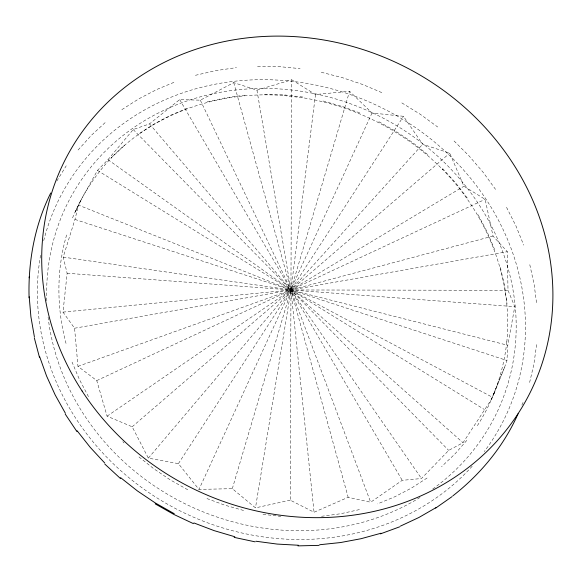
<?xml version="1.0" encoding="UTF-8"?>
<svg xmlns="http://www.w3.org/2000/svg" width="582" height="582" viewBox="0 0 582 582"><rect width="100%" height="100%" fill="white"/><g stroke="black" fill="none" stroke-linecap="round" stroke-linejoin="round"><path stroke-width="0.44" stroke-dasharray="2.91 2.18" d="M291.684 79.785L315.502 94.531L349.586 91.272L372.022 112.988L403.493 116.298L422.641 144.263L449.733 153.153L463.912 186.24L485.148 199.335L493.027 236.052L507.329 251.7L507.999 290.302L514.764 306.663L507.81 345.293L506.951 360.498L504.594 367.278L491.252 399.652L463.017 442.727L448.693 450.395L421.477 478.52L402.227 480.339L370.661 502.237L348.174 497.304L314.047 512.247L290.222 500.149L291.684 79.785L256.946 90.166L233.731 82.629L200.324 100.177L179.678 99.595L149.516 123.886L133.205 129.539L107.968 159.686L97.485 170.417L81.713 198.688L74.976 212.619L81.713 198.688M290.222 500.149L255.483 507.875L232.32 488.662L198.971 489.426L178.412 463.636L148.352 458.143L132.172 426.781L107.081 416.166L96.758 380.599L77.966 366.362L74.576 328.233L62.994 312.112L67.134 273.271L63.183 257.113L74.954 219.436L78.526 205.126L290.949 289.967L492.467 397.28M315.502 94.531L290.949 289.967L255.483 507.875M536.619 344.617L533.883 364.259L529.387 383.494M66.603 234.975C56.279 270.434 56.527 308.562 66.224 344.122M232.32 488.662L349.586 91.272M477.378 425.668C493.718 400.176 503.83 370.909 506.915 340.797L506.813 341.86C513.018 278.305 486.865 214.241 442.371 169.246L442.662 169.544C405.159 131.597 355.464 106.15 302.786 97.747L283.099 95.47L283.543 95.521C220.665 90.625 155.067 112.188 110.987 158.115L125.05 144.794L124.286 145.515M494.038 393.592L504.594 367.278M494.242 392.886L491.252 399.652M521.872 405.123L523.167 402.177M372.022 112.988L198.971 489.426M72.554 217.872C81.764 195.487 95.121 174.935 111.766 157.366M56.847 181.031L66.224 165.805M178.412 463.636L403.493 116.298M148.352 458.143L290.949 289.967L422.641 144.263M466.8 440.392L454.826 454.098L441.549 466.669M78.068 150.025L91.352 135.337L105.975 121.849M132.172 426.781L449.733 153.153M107.081 416.166L290.949 289.967L463.912 186.24M139.535 133.438L155.11 123.406L171.668 114.749L189.07 107.554M427.064 478.026L411.481 488.058L394.923 496.715L377.522 503.91M121.849 109.649L138.858 98.824L156.878 89.446L175.779 81.589M96.758 380.599L485.148 199.335M77.966 366.362L290.949 289.967L493.027 236.052M195.443 75.304L215.718 70.633L236.467 67.614M207.192 101.865L225.896 97.725L245.029 95.172M359.4 509.599L340.703 513.739L321.562 516.292M74.576 328.233L507.329 251.7M62.994 312.112L290.949 289.967L507.999 290.302M257.542 66.268L278.807 66.595L300.094 68.603M264.461 94.219L284.031 94.881L303.6 97.143M67.134 273.271L514.764 306.663M262.999 514.321L280.8 516.38M63.183 257.113L290.949 289.967L507.81 345.293M321.264 72.27L342.172 77.581L362.666 84.492L382.607 92.953M323.01 100.992L342.121 106.397L360.782 113.323M243.582 510.472L224.47 505.067L205.81 498.141M74.954 219.436L506.951 360.498M378.853 121.711L396.197 131.503L412.689 142.619L428.185 154.979M187.739 489.753L170.395 479.961L153.91 468.845L138.407 456.484M401.842 102.905L420.255 114.276L437.7 127M97.485 170.417L484.413 409.517M107.968 159.686L290.949 289.967L463.017 442.727M454.062 140.968L469.23 156.1L483.096 172.272L495.558 189.39M133.205 129.539L448.693 450.395M442.582 168.482L455.771 183.032L467.644 198.513M122.824 441.673L124.01 442.982M149.516 123.886L290.949 289.967L421.477 478.52M179.678 99.595L402.227 480.339M478.113 214.816L487.105 231.803L494.54 249.358M88.479 396.648L79.494 379.66L72.052 362.106M506.529 207.316L515.936 225.94L523.713 245.117M200.324 100.177L290.949 289.967L370.661 502.237M233.731 82.629L348.174 497.304M500.367 267.342L504.543 285.617L507.038 304.044M529.802 264.723L534.16 284.613L536.757 304.655M256.946 90.166L290.949 289.967L314.047 512.247M46.822 300.829A238.802 216.773 25.9 0 1 376.678 114.858A238.802 216.773 25.9 0 1 432.448 489.215M419.993 497.494A238.802 216.773 25.9 0 1 186.175 504.318A238.802 216.773 25.9 0 1 47.935 315.735M43.715 240.621A248.267 225.372 25.9 0 1 378.526 106.208A248.267 225.372 25.9 0 1 484.268 451.588M472.198 466.218A248.267 225.372 25.9 0 1 182.093 511.891A248.267 225.372 25.9 0 1 40.667 254.749"/><path stroke-width="0.87" d="M29.1 297.795C27.987 261.842 34.614 225.307 50.729 193.006M29.173 277.825L29.267 276.777M518.067 413.795C503.757 446.125 480.608 474.163 452.825 495.886M435.656 508.101L452.083 496.599M436.376 507.409L418.844 517.514L400.365 526.143M380.432 533.876L399.703 526.805M381.072 533.221L361.08 538.699L340.55 542.548L319.62 544.737M297.926 545.88L319.082 545.37M298.435 545.247L277.141 544.075L255.891 541.231M234.168 537.375L255.105 541.842M234.83 536.742L214.111 530.624L193.879 522.934M193.442 523.647L173.945 514.488L155.212 503.874M174.273 513.717L155.43 503.044L137.49 490.99L120.569 477.633M104.855 464.116L120.547 478.6M104.789 463.068L90.261 447.405L77.086 430.745M65.206 414.042L76.911 431.553M65.359 413.205L55.159 394.916L46.56 376.001L39.627 356.591M34.287 337.778L39.511 357.515M34.396 336.825L30.911 316.841L29.202 296.776M82.077 390.995A260.001 236.023 25.9 0 0 524.317 403.457A260.001 236.023 25.9 0 0 285.522 36.215A260.001 236.023 25.9 0 0 82.077 390.995"/></g></svg>
